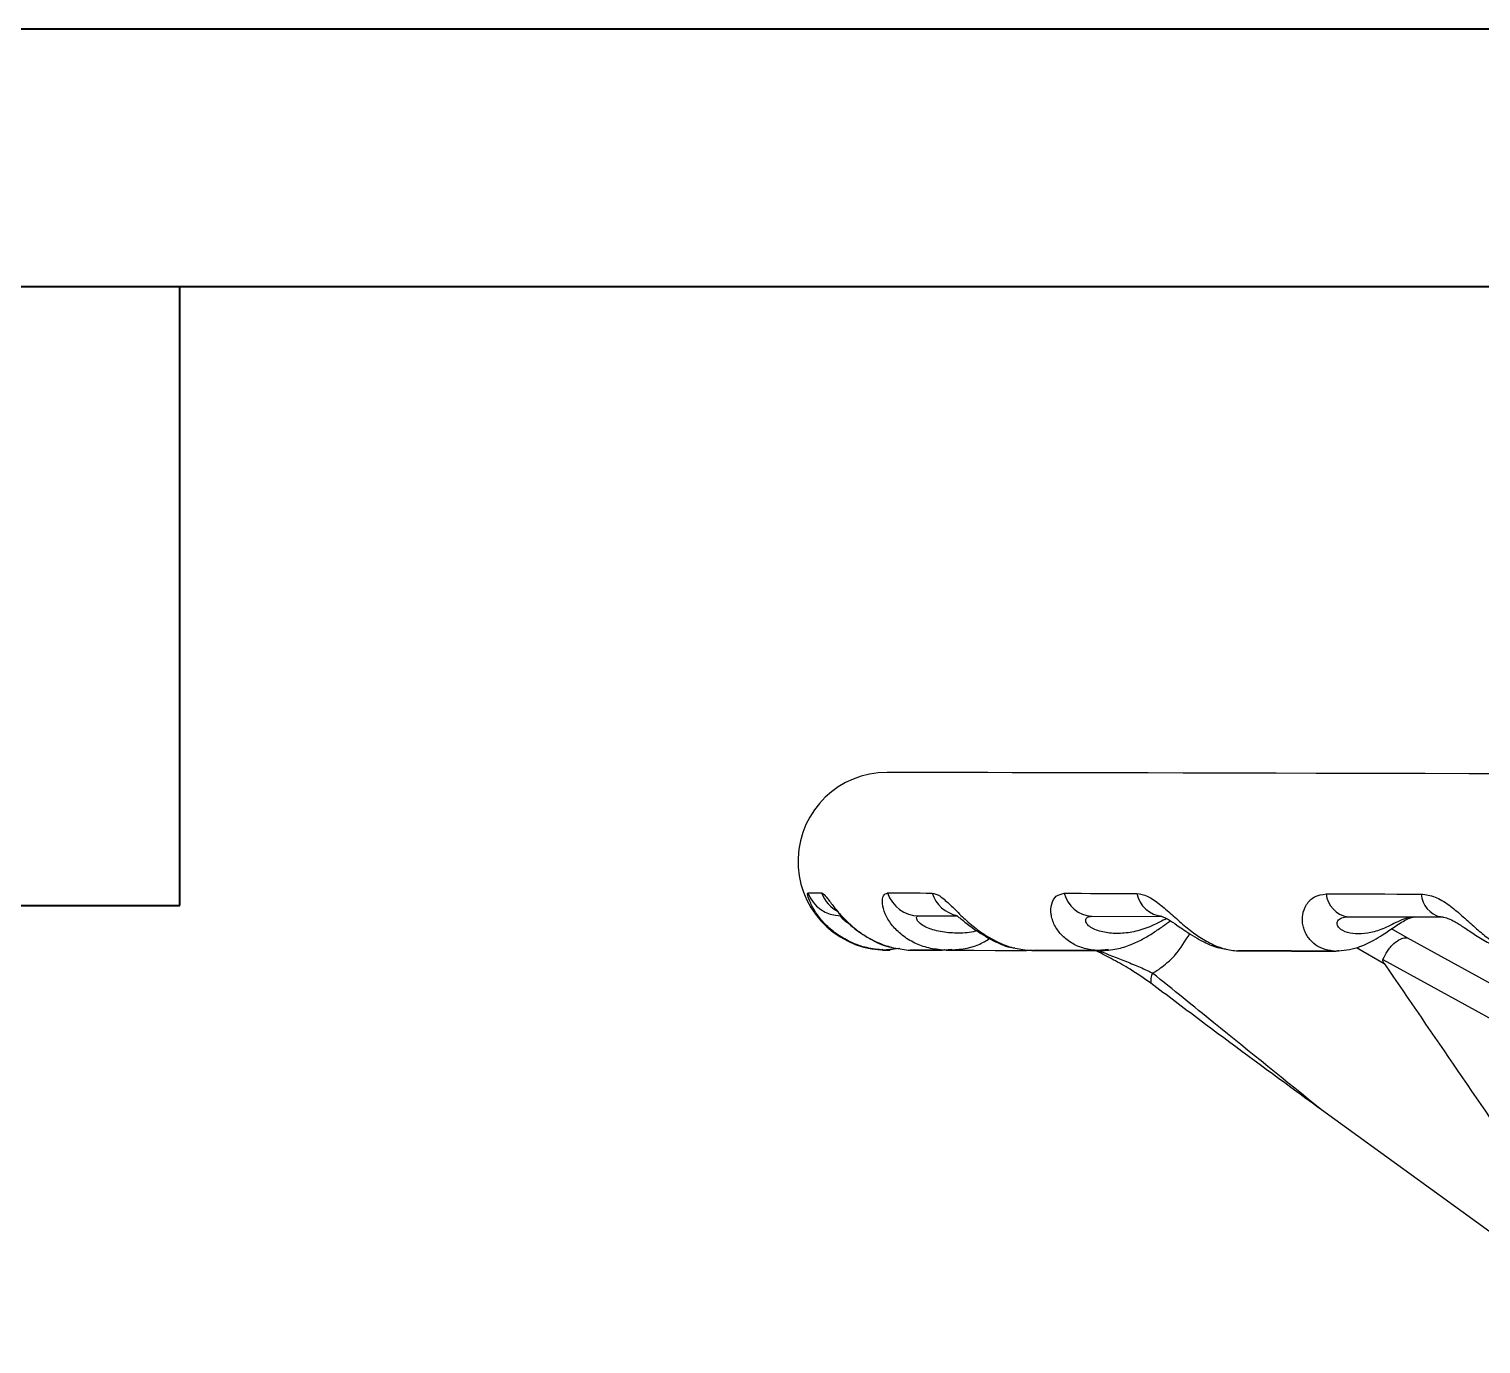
# Model space of a CAD drawing. Header units: millimetres. Extents: x 1852 to 4288, y 681 to 2404.
# Drawn here: x 2327.7 to 2491.2, y 2256.2 to 2404.1 of the extents above; entities that cross this region are included whole.
import ezdxf

# ---------------------------------------------------------------- set-up
doc = ezdxf.new("R2010")
doc.units = ezdxf.units.MM
doc.layers.add('AM_BOR', color=7, linetype='Continuous', lineweight=50)
doc.layers.add('粗实线', color=7, linetype='Continuous', lineweight=40)

# ---------------------------------------------------------------- blocks, each defined once
blk = doc.blocks.new('rA3')
at = {"layer": '粗实线'}
for p, q in [((753.384, 421.26), (333.384, 421.26)), ((748.384, 416.26), (358.384, 416.26)), ((418.384, 404.26), (418.384, 416.26)), ((358.384, 404.26), (418.384, 404.26))]:
    blk.add_line(p, q, dxfattribs=at)

msp = doc.modelspace()

# ---------------------------------------------------------------- linework, layer by layer
at = {"color": 7, "linetype": 'Continuous', "lineweight": 25}
for p, q in [((2427.877, 2304.343), (2432.123, 2304.334)), ((2447.337, 2304.301), (2455.304, 2304.284)), ((2455.225, 2304.284), (2455.283, 2304.284)), ((2476.151, 2304.239), (2486.633, 2304.217)), ((2486.633, 2304.217), (2487.113, 2304.147)), ((2482.829, 2301.875), (2481.078, 2302.882)), ((2503.353, 2290.577), (2482.829, 2301.875)), ((2423.591, 2300.513), (2423.638, 2300.512)), ((2423.638, 2300.512), (2423.739, 2300.572)), ((2423.765, 2300.514), (2423.724, 2300.514)), ((2423.84, 2300.499), (2423.739, 2300.572)), ((2423.84, 2300.499), (2423.792, 2300.5)), ((2425.728, 2300.657), (2423.84, 2300.499)), ((2424.072, 2300.501), (2424.369, 2300.525)), ((2424.325, 2300.486), (2425.521, 2300.691)), ((2430.515, 2300.491), (2430.814, 2300.557)), ((2431.596, 2300.565), (2430.722, 2300.48)), ((2430.722, 2300.48), (2430.814, 2300.557)), ((2430.894, 2300.472), (2431.098, 2300.472)), ((2440.736, 2300.451), (2441.057, 2300.45)), ((2447.871, 2300.449), (2448.354, 2300.519)), ((2449.224, 2300.577), (2448.062, 2300.44)), ((2448.062, 2300.44), (2448.354, 2300.519)), ((2463.374, 2300.452), (2463.606, 2300.414)), ((2474.511, 2300.389), (2475.147, 2300.462)), ((2477.139, 2300.777), (2480.271, 2298.976)), ((2480.122, 2299.447), (2500.692, 2288.116)), ((2509.503, 2256.17), (2473.214, 2282.501))]:
    msp.add_line(p, q, dxfattribs=at)
at = {"color": 7, "linetype": 'Continuous', "lineweight": 25, "flags": 128}
for points in [[(2497.187, 2320.331), (2490.926, 2320.345), (2484.876, 2320.358), (2479.048, 2320.37), (2473.457, 2320.382), (2468.116, 2320.393), (2463.035, 2320.404), (2458.226, 2320.414), (2453.701, 2320.424), (2449.469, 2320.433), (2445.539, 2320.441), (2441.922, 2320.449), (2438.623, 2320.456), (2435.652, 2320.462), (2433.015, 2320.468), (2430.717, 2320.473), (2428.764, 2320.477), (2427.16, 2320.48), (2425.909, 2320.483), (2425.013, 2320.485), (2424.474, 2320.486), (2424.295, 2320.486)], [(2495.948, 2320.333), (2489.784, 2320.346), (2483.829, 2320.358), (2478.095, 2320.371), (2472.596, 2320.383), (2467.343, 2320.394), (2462.347, 2320.404), (2457.621, 2320.415), (2453.173, 2320.424), (2449.015, 2320.433), (2445.155, 2320.441), (2441.601, 2320.449), (2438.362, 2320.456), (2435.444, 2320.462), (2432.855, 2320.468), (2430.599, 2320.473), (2428.682, 2320.477), (2427.107, 2320.48), (2425.879, 2320.483), (2424.999, 2320.485), (2424.471, 2320.486), (2424.295, 2320.486)], [(2415.375, 2306.946), (2415.509, 2306.946), (2415.66, 2306.946), (2415.828, 2306.945), (2416.013, 2306.945), (2416.216, 2306.944), (2416.436, 2306.944), (2416.672, 2306.943), (2416.926, 2306.943)], [(2424.352, 2306.927), (2424.923, 2306.925), (2425.51, 2306.924), (2426.114, 2306.923), (2426.733, 2306.922), (2427.369, 2306.92), (2428.021, 2306.919), (2428.688, 2306.917), (2429.372, 2306.916)], [(2444.25, 2306.884), (2445.219, 2306.882), (2446.203, 2306.88), (2447.201, 2306.878), (2448.212, 2306.875), (2449.238, 2306.873), (2450.277, 2306.871), (2451.33, 2306.869), (2452.397, 2306.866)], [(2473.713, 2306.821), (2475.015, 2306.818), (2476.328, 2306.815), (2477.652, 2306.812), (2478.986, 2306.809), (2480.332, 2306.807), (2481.688, 2306.804), (2483.055, 2306.801), (2484.432, 2306.798)], [(2424.26, 2300.486), (2424.274, 2300.486), (2424.302, 2300.486), (2424.34, 2300.486), (2424.389, 2300.486), (2424.45, 2300.486), (2424.521, 2300.486), (2424.603, 2300.486)], [(2427.31, 2300.48), (2427.702, 2300.479), (2428.118, 2300.478), (2428.557, 2300.477), (2429.019, 2300.476), (2429.504, 2300.475), (2430.012, 2300.474), (2430.512, 2300.473)], [(2431.015, 2300.472), (2431.972, 2300.47), (2434.095, 2300.466), (2436.467, 2300.461), (2439.083, 2300.455), (2439.996, 2300.453)], [(2440.595, 2300.452), (2441.939, 2300.449), (2445.031, 2300.442), (2448.064, 2300.436)], [(2463.966, 2300.401), (2464.328, 2300.4), (2464.691, 2300.399), (2465.056, 2300.399), (2465.422, 2300.398), (2465.79, 2300.397), (2466.159, 2300.396), (2466.529, 2300.395), (2466.901, 2300.395)], [(2466.901, 2300.395), (2467.861, 2300.393), (2468.831, 2300.391), (2469.809, 2300.388), (2470.796, 2300.386), (2471.792, 2300.384), (2472.797, 2300.382), (2473.81, 2300.38), (2474.832, 2300.378)]]:
    msp.add_lwpolyline(points, dxfattribs=at)
at = {"color": 7, "linetype": 'Continuous', "lineweight": 25}
for centre, radius, start, end in [((2424.274, 2310.486), 10, 89.87751, 266.08698), ((2419.109, 2308.352), 3.99, 200.62584, 269.83577), ((2420.659, 2308.331), 3.982, 200.40752, 242.70913), ((2427.947, 2308.135), 3.793, 198.57422, 268.9394), ((2432.928, 2308.044), 3.731, 197.60616, 258.75408), ((2447.551, 2307.693), 3.399, 193.76926, 266.38233), ((2455.584, 2307.527), 3.255, 191.71062, 265.05504), ((2476.633, 2307.136), 2.936, 186.15778, 260.55338), ((2487.238, 2306.962), 2.811, 183.34508, 257.57607), ((2424.274, 2310.486), 10, 267.23859, 269.87751), ((2424.518, 2391.51), 91.024, 269.83269, 269.88273), ((2455.888, 2297.01), 1.913, 152.36136, 187.28594)]:
    msp.add_arc(centre, radius, start, end, dxfattribs=at)
for points, knots in [([(2423.638, 2300.512), (2423.016, 2300.591), (2421.806, 2300.744), (2420.079, 2301.395), (2418.799, 2302.151), (2417.905, 2302.865), (2417.312, 2303.426), (2416.792, 2304.013), (2416.189, 2304.825), (2415.648, 2305.796), (2415.319, 2306.743), (2415.356, 2306.878), (2415.375, 2306.946)], [0, 0, 0, 0, 0.12815128, 0.24968425, 0.38014414, 0.44118834, 0.49971966, 0.56356941, 0.62458975, 0.74964254, 0.87500653, 1, 1, 1, 1]), ([(2416.926, 2306.943), (2417.046, 2306.877), (2417.224, 2306.78), (2417.632, 2306.253), (2417.994, 2305.771), (2418.429, 2305.207), (2418.921, 2304.613), (2419.487, 2303.997), (2420.299, 2303.212), (2421.236, 2302.469), (2422.276, 2301.824), (2423.382, 2301.265), (2424.856, 2300.725), (2426.065, 2300.577), (2426.685, 2300.501)], [0, 0, 0, 0, 0.1244726, 0.1859089, 0.2498878, 0.3111053, 0.3751889, 0.4362181, 0.5000981, 0.6195311, 0.6833816, 0.7502528, 0.8718565, 1, 1, 1, 1]), ([(2430.515, 2300.491), (2429.925, 2300.565), (2428.773, 2300.709), (2427.175, 2301.351), (2426.029, 2302.104), (2425.268, 2302.819), (2424.785, 2303.382), (2424.389, 2303.971), (2423.978, 2304.787), (2423.723, 2305.766), (2423.818, 2306.722), (2424.174, 2306.858), (2424.352, 2306.927)], [0, 0, 0, 0, 0.1280635, 0.2496605, 0.3801541, 0.4411983, 0.4997165, 0.5635714, 0.6245804, 0.7496419, 0.8750131, 1, 1, 1, 1]), ([(2429.372, 2306.916), (2429.645, 2306.85), (2430.053, 2306.75), (2430.722, 2306.217), (2431.255, 2305.73), (2431.835, 2305.162), (2432.444, 2304.563), (2433.101, 2303.944), (2433.999, 2303.155), (2434.979, 2302.411), (2436.026, 2301.767), (2437.115, 2301.211), (2438.534, 2300.677), (2439.662, 2300.538), (2440.241, 2300.467)], [0, 0, 0, 0, 0.1244778, 0.1858957, 0.249876, 0.3110978, 0.3752041, 0.4362225, 0.5001072, 0.6195243, 0.6833849, 0.7502763, 0.8719414, 1, 1, 1, 1]), ([(2447.871, 2300.449), (2447.351, 2300.519), (2446.338, 2300.654), (2444.979, 2301.288), (2444.048, 2302.038), (2443.473, 2302.753), (2443.135, 2303.317), (2442.892, 2303.909), (2442.703, 2304.728), (2442.753, 2305.713), (2443.269, 2306.677), (2443.923, 2306.815), (2444.25, 2306.884)], [0, 0, 0, 0, 0.12798414, 0.24964221, 0.38016298, 0.44120626, 0.49971221, 0.56357312, 0.62457328, 0.74964181, 0.87501882, 1, 1, 1, 1]), ([(2452.397, 2306.866), (2452.806, 2306.799), (2453.418, 2306.699), (2454.303, 2306.16), (2454.971, 2305.67), (2455.656, 2305.097), (2456.338, 2304.495), (2457.04, 2303.872), (2457.958, 2303.08), (2458.911, 2302.335), (2459.888, 2301.693), (2460.882, 2301.139), (2462.143, 2300.611), (2463.11, 2300.48), (2463.606, 2300.414)], [0, 0, 0, 0, 0.124482, 0.1858845, 0.2498661, 0.3110911, 0.3752157, 0.4362261, 0.5001158, 0.6195186, 0.6833865, 0.7502937, 0.8720137, 1, 1, 1, 1]), ([(2474.511, 2300.389), (2474.099, 2300.455), (2473.295, 2300.582), (2472.273, 2301.21), (2471.625, 2301.957), (2471.278, 2302.672), (2471.11, 2303.237), (2471.038, 2303.83), (2471.087, 2304.653), (2471.443, 2305.643), (2472.349, 2306.613), (2473.259, 2306.752), (2473.713, 2306.821)], [0, 0, 0, 0, 0.1279194, 0.2496295, 0.3801702, 0.4412122, 0.4997079, 0.5635745, 0.6245684, 0.7496421, 0.8750234, 1, 1, 1, 1]), ([(2484.432, 2306.798), (2484.95, 2306.727), (2485.99, 2306.585), (2487.547, 2305.609), (2488.991, 2304.411), (2490.33, 2303.176), (2491.625, 2302.046), (2492.855, 2301.158), (2494.069, 2300.532), (2494.805, 2300.407), (2495.182, 2300.344)], [0, 0, 0, 0, 0.1246272, 0.2497104, 0.374925, 0.4997457, 0.6192737, 0.7500197, 0.8719212, 1, 1, 1, 1]), ([(2418.841, 2304.723), (2418.838, 2304.723), (2418.803, 2304.725), (2418.875, 2304.625), (2419.056, 2304.403), (2419.38, 2304.058), (2419.991, 2303.46), (2421.024, 2302.568), (2422.7, 2301.564), (2424.042, 2300.906), (2424.818, 2300.806), (2424.83, 2300.804)], [0, 0, 0, 0, 0.0081114, 0.0768965, 0.1482933, 0.2252732, 0.308902, 0.5022082, 0.7321601, 0.9958891, 1, 1, 1, 1]), ([(2420.101, 2303.417), (2420.04, 2303.448), (2419.727, 2303.601), (2419.34, 2303.936), (2419.055, 2304.29), (2419.083, 2304.338), (2419.097, 2304.362)], [0, 0, 0, 0, 0.0737246, 0.3731715, 0.686422, 1, 1, 1, 1]), ([(2434.402, 2302.663), (2434.276, 2302.627), (2433.522, 2302.411), (2432.121, 2302.37), (2430.284, 2302.506), (2428.855, 2302.94), (2427.992, 2303.472), (2427.616, 2303.914), (2427.583, 2304.273), (2427.779, 2304.319), (2427.877, 2304.343)], [0, 0, 0, 0, 0.0384572, 0.2309424, 0.4234302, 0.6153121, 0.715823, 0.807692, 0.9037958, 1, 1, 1, 1]), ([(2432.099, 2304.419), (2432.095, 2304.416), (2432.086, 2304.41), (2432.289, 2304.259), (2432.735, 2303.907), (2433.432, 2303.353), (2434.703, 2302.412), (2436.31, 2301.491), (2437.817, 2300.828), (2438.561, 2300.741), (2438.668, 2300.728)], [0, 0, 0, 0, 0.0566036, 0.1417938, 0.2232337, 0.3716522, 0.4790812, 0.7518494, 0.9644763, 1, 1, 1, 1]), ([(2455.797, 2304.02), (2455.663, 2303.965), (2455.284, 2303.81), (2454.535, 2303.413), (2453.338, 2302.888), (2451.846, 2302.461), (2450.147, 2302.311), (2448.548, 2302.472), (2447.366, 2302.9), (2446.752, 2303.432), (2446.599, 2303.874), (2446.808, 2304.231), (2447.16, 2304.278), (2447.337, 2304.301)], [0, 0, 0, 0, 0.03766201, 0.10619711, 0.17487785, 0.31226406, 0.44993761, 0.58761295, 0.72485502, 0.79674458, 0.86245319, 0.93119068, 1, 1, 1, 1]), ([(2448.299, 2300.435), (2448.921, 2300.472), (2450.093, 2300.543), (2451.706, 2301.06), (2453.072, 2301.701), (2454.262, 2302.421), (2455.322, 2303.167), (2455.911, 2303.588), (2456.188, 2303.786)], [0, 0, 0, 0, 0.2160598, 0.4068002, 0.5722695, 0.7235056, 0.870023, 1, 1, 1, 1]), ([(2454.87, 2304.324), (2454.918, 2304.336), (2455.01, 2304.361), (2455.317, 2304.27), (2455.722, 2304.073), (2456.326, 2303.708), (2457.074, 2303.193), (2458.318, 2302.335), (2459.828, 2301.443), (2461.368, 2300.753), (2462.192, 2300.658), (2462.428, 2300.631)], [0, 0, 0, 0, 0.0795455, 0.1530718, 0.2224941, 0.2889953, 0.4105927, 0.4994512, 0.7335913, 0.9237047, 1, 1, 1, 1]), ([(2474.804, 2300.378), (2475.632, 2300.461), (2477.09, 2300.607), (2478.84, 2301.454), (2480.223, 2302.291), (2481.285, 2303.027), (2482.236, 2303.646), (2482.89, 2304.005), (2483.384, 2304.195), (2483.576, 2304.214), (2483.676, 2304.223)], [0, 0, 0, 0, 0.2415564, 0.4249346, 0.5252436, 0.6744027, 0.7537852, 0.8323048, 0.9129608, 1, 1, 1, 1]), ([(2483.693, 2304.223), (2483.429, 2304.2), (2482.903, 2304.155), (2482.026, 2303.802), (2481.133, 2303.361), (2480, 2302.828), (2478.721, 2302.405), (2477.334, 2302.252), (2476.084, 2302.413), (2475.229, 2302.84), (2474.907, 2303.371), (2474.987, 2303.813), (2475.425, 2304.17), (2475.909, 2304.216), (2476.151, 2304.239)], [0, 0, 0, 0, 0.0625989, 0.1249044, 0.1872263, 0.2496806, 0.3746119, 0.4998044, 0.6249986, 0.7497987, 0.815171, 0.8749227, 0.9374287, 1, 1, 1, 1]), ([(2486.305, 2304.256), (2486.465, 2304.259), (2486.795, 2304.264), (2487.447, 2304.074), (2488.293, 2303.664), (2489.359, 2302.985), (2490.623, 2302.112), (2492.085, 2301.223), (2493.62, 2300.533), (2494.632, 2300.433), (2495.101, 2300.387)], [0, 0, 0, 0, 0.0763522, 0.1570102, 0.2470379, 0.356597, 0.4925526, 0.6555134, 0.8402738, 1, 1, 1, 1]), ([(2431.082, 2300.472), (2432.285, 2300.561), (2433.995, 2300.687), (2435.452, 2301.546), (2435.883, 2301.8)], [0, 0, 0, 0, 0.7035476, 1, 1, 1, 1]), ([(2454.194, 2297.897), (2454.497, 2298.083), (2455.065, 2298.431), (2455.916, 2299.128), (2457.12, 2300.277), (2457.86, 2301.512), (2458.366, 2302.356)], [0, 0, 0, 0, 0.18369133, 0.34422859, 0.55221589, 1, 1, 1, 1]), ([(2480.122, 2299.447), (2480.275, 2299.768), (2480.51, 2300.262), (2480.957, 2300.841), (2481.45, 2301.349), (2482.036, 2301.74), (2482.508, 2301.869), (2482.739, 2301.88), (2482.806, 2301.876), (2482.829, 2301.875)], [0, 0, 0, 0, 0.2389954, 0.3678324, 0.4996781, 0.7489725, 0.9246806, 0.9739408, 1, 1, 1, 1]), ([(2426.685, 2300.501), (2427.23, 2300.5), (2428.321, 2300.497), (2429.783, 2300.493), (2430.515, 2300.491)], [0, 0, 0, 0, 0.4994057, 1, 1, 1, 1]), ([(2430.722, 2300.48), (2429.993, 2300.482), (2428.532, 2300.485), (2427.441, 2300.488), (2426.895, 2300.49)], [0, 0, 0, 0, 0.4994071, 1, 1, 1, 1]), ([(2440.241, 2300.467), (2441.428, 2300.465), (2443.804, 2300.459), (2446.514, 2300.453), (2447.871, 2300.449)], [0, 0, 0, 0, 0.4994067, 1, 1, 1, 1]), ([(2448.062, 2300.44), (2446.71, 2300.443), (2444.127, 2300.448), (2441.861, 2300.454), (2440.781, 2300.456)], [0, 0, 0, 0, 0.523527, 1, 1, 1, 1]), ([(2453.991, 2296.768), (2453.24, 2297.291), (2451.954, 2298.188), (2449.818, 2299.396), (2448.539, 2300.054), (2447.921, 2300.372)], [0, 0, 0, 0, 0.4211571, 0.7205143, 1, 1, 1, 1]), ([(2448.074, 2300.438), (2449.144, 2300.025), (2450.764, 2299.4), (2452.545, 2298.674), (2453.393, 2298.292), (2453.8, 2298.097), (2454.012, 2297.991), (2454.12, 2297.936), (2454.174, 2297.908), (2454.188, 2297.901), (2454.192, 2297.899), (2454.193, 2297.898), (2454.193, 2297.898), (2454.194, 2297.897)], [0, 0, 0, 0, 0.49197562, 0.74489765, 0.87175356, 0.93563258, 0.96773802, 0.99159295, 0.99772437, 0.99934206, 0.99978984, 0.99992413, 1, 1, 1, 1]), ([(2463.606, 2300.414), (2465.353, 2300.41), (2468.851, 2300.402), (2472.623, 2300.393), (2474.511, 2300.389)], [0, 0, 0, 0, 0.4994076, 1, 1, 1, 1]), ([(2474.669, 2300.381), (2472.789, 2300.385), (2469.024, 2300.393), (2465.533, 2300.401), (2463.785, 2300.405)], [0, 0, 0, 0, 0.4994087, 1, 1, 1, 1]), ([(2474.669, 2300.381), (2474.823, 2300.391), (2475.006, 2300.403), (2475.128, 2300.454), (2475.147, 2300.462)], [0, 0, 0, 0, 0.8392278, 1, 1, 1, 1]), ([(2480.271, 2298.976), (2480.241, 2299.022), (2480.18, 2299.116), (2480.122, 2299.246), (2480.105, 2299.353), (2480.11, 2299.41), (2480.119, 2299.438), (2480.122, 2299.447)], [0, 0, 0, 0, 0.3325712, 0.6879646, 0.8313814, 0.949784, 1, 1, 1, 1]), ([(2480.271, 2298.976), (2485.785, 2290.914), (2495.501, 2276.709), (2505.277, 2262.57), (2509.504, 2256.456)], [0, 0, 0, 0, 0.5675786, 1, 1, 1, 1]), ([(2473.214, 2282.501), (2472.289, 2283.178), (2467.666, 2286.56), (2461.216, 2291.318), (2455.813, 2295.393), (2453.991, 2296.768)], [0, 0, 0, 0, 0.14213623, 0.71070448, 1, 1, 1, 1]), ([(2473.214, 2282.501), (2469.171, 2285.771), (2462.83, 2290.901), (2456.491, 2296.036), (2454.194, 2297.897)], [0, 0, 0, 0, 0.6374709, 1, 1, 1, 1])]:
    msp.add_open_spline(points, degree=3, knots=knots, dxfattribs=at)

# ---------------------------------------------------------------- block references
at = {"layer": 'AM_BOR', "xscale": 5.80078125, "yscale": 5.80078125, "zscale": 5.80078125}
msp.add_blockref('rA3', (-82.259, -39.496), dxfattribs=at)

doc.saveas('drawing.dxf')
